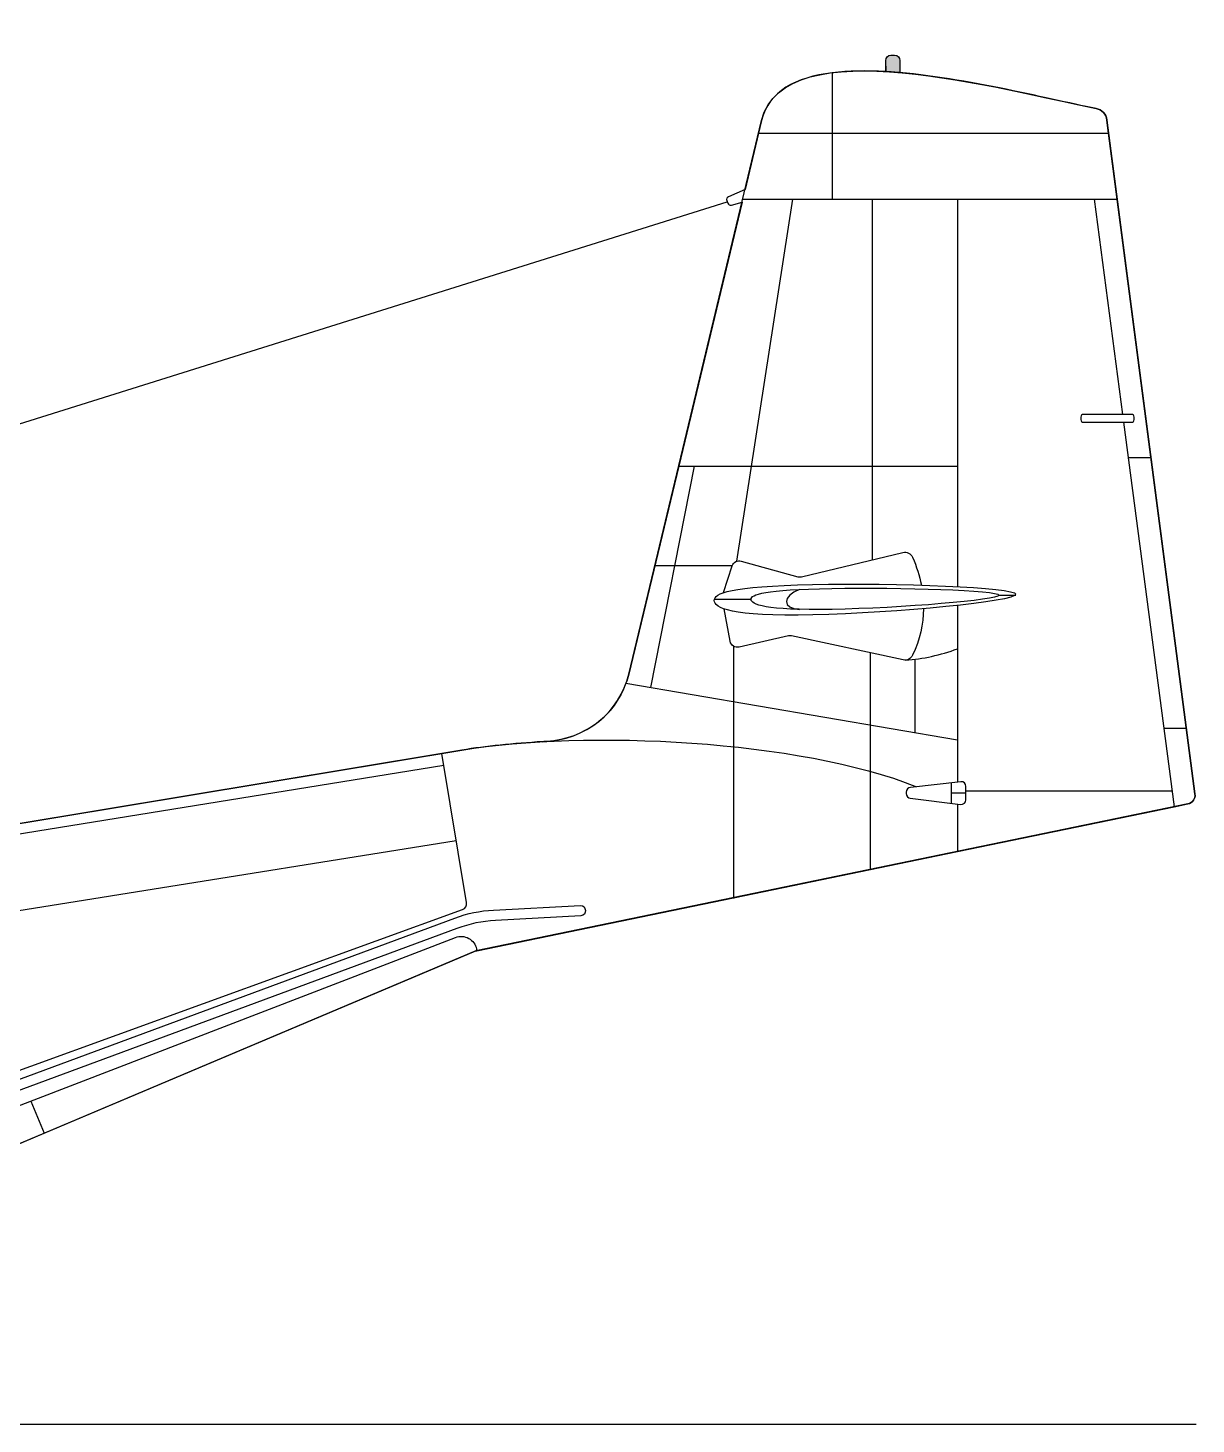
# Model space of a CAD drawing. Extents: x 65 to 351, y 40 to 244.
# Drawn here: x 154.9 to 190.31, y 190.42 to 232.74 of the extents above; entities that cross this region are included whole.
import ezdxf

# ---------------------------------------------------------------- set-up
doc = ezdxf.new("R2010")
doc.units = 0
doc.header["$MEASUREMENT"] = 0
doc.layers.add('4-VIEW', color=7, linetype='CONTINUOUS')
doc.layers.add('SOLIDS', color=7, linetype='CONTINUOUS')

msp = doc.modelspace()

# ---------------------------------------------------------------- hatches: boundary and pattern name
at = {"layer": 'SOLIDS'}
h = msp.add_hatch(color=254, dxfattribs=at)
edge = h.paths.add_edge_path()
edge.add_spline(control_points=[(180.899, 231.756), (180.899, 231.756), (180.909, 231.414), (180.909, 231.414), (181.047, 231.406), (181.188, 231.396), (181.33, 231.384), (181.33, 231.384), (181.33, 231.756), (181.33, 231.756), (181.33, 231.843), (181.257, 231.915), (181.17, 231.915), (181.17, 231.915), (181.058, 231.915), (181.058, 231.915), (180.971, 231.915), (180.899, 231.843), (180.899, 231.756)], knot_values=[0, 0, 0, 0, 1, 1, 1, 2, 2, 2, 3, 3, 3, 4, 4, 4, 5, 5, 5, 6, 6, 6, 6], degree=3, periodic=1)

# ---------------------------------------------------------------- linework, layer by layer
at = {"layer": '4-VIEW', "color": 250}
for points in [[(179.277, 231.381), (179.277, 227.547)], [(177.048, 229.551), (187.656, 229.551)], [(116.148, 208.669), (176.094, 227.471)], [(176.385, 216.578), (178.089, 227.547)], [(176.566, 227.547), (187.918, 227.547)], [(180.498, 216.622), (180.498, 227.547)], [(183.073, 227.547), (183.073, 215.807)], [(187.213, 227.547), (188.075, 221.028)], [(188.107, 220.786), (189.646, 209.136)], [(188.247, 219.72), (188.94, 219.72)], [(175.097, 219.461), (173.772, 212.749)], [(174.624, 219.461), (183.073, 219.461)], [(176.248, 216.437), (173.914, 216.437)], [(176.82, 215.419), (175.703, 215.419)], [(184.332, 215.549), (184.848, 215.549)], [(183.073, 215.237), (183.073, 209.884)], [(176.284, 214.004), (176.284, 206.357)], [(180.431, 213.799), (180.431, 207.255)], [(181.778, 213.604), (181.778, 211.39)], [(173.026, 212.877), (183.073, 211.161)], [(189.331, 211.516), (190.009, 211.516)], [(182.878, 209.861), (182.878, 209.242)], [(182.878, 209.552), (183.331, 209.552)], [(183.331, 209.613), (189.581, 209.613)], [(183.073, 209.217), (183.073, 207.765)], [(154.984, 200.212), (155.394, 199.241)], [(102.465, 190.425), (190.306, 190.425)]]:
    msp.add_lwpolyline(points, dxfattribs=at)
for points, knots in [([(170.504, 211.107), (171.833, 211.153), (172.833, 212.006), (173.11, 213.157), (173.11, 213.157), (177.139, 229.932), (177.139, 229.932), (177.814, 232.74), (184.452, 230.857), (187.275, 230.299), (187.453, 230.264), (187.582, 230.125), (187.606, 229.946), (187.606, 229.946), (190.273, 209.522), (190.273, 209.522), (190.292, 209.381), (190.199, 209.25), (190.06, 209.222), (190.06, 209.222), (168.475, 204.763), (168.475, 204.763), (168.475, 204.763), (151.477, 197.588), (151.477, 197.588), (150.32, 197.1), (149.246, 196.884), (147.991, 196.889), (147.991, 196.889), (136.127, 196.937), (136.127, 196.937)], [0, 0, 0, 0, 1, 1, 1, 2, 2, 2, 3, 3, 3, 4, 4, 4, 5, 5, 5, 6, 6, 6, 7, 7, 7, 8, 8, 8, 9, 9, 9, 10, 10, 10, 10]), ([(180.899, 231.415), (180.899, 231.415), (180.899, 231.756), (180.899, 231.756), (180.899, 231.843), (180.97, 231.915), (181.058, 231.915), (181.058, 231.915), (181.17, 231.915), (181.17, 231.915), (181.257, 231.915), (181.33, 231.843), (181.33, 231.756), (181.33, 231.756), (181.33, 231.388), (181.33, 231.388)], [0, 0, 0, 0, 1, 1, 1, 2, 2, 2, 3, 3, 3, 4, 4, 4, 5, 5, 5, 5]), ([(176.637, 227.84), (176.637, 227.84), (176.132, 227.625), (176.132, 227.625), (176.086, 227.605), (176.059, 227.552), (176.08, 227.506), (176.08, 227.506), (176.112, 227.43), (176.112, 227.43), (176.132, 227.383), (176.174, 227.353), (176.222, 227.367), (176.222, 227.367), (176.545, 227.458), (176.545, 227.458)], [0, 0, 0, 0, 1, 1, 1, 2, 2, 2, 3, 3, 3, 4, 4, 4, 5, 5, 5, 5]), ([(186.895, 221.028), (186.895, 221.028), (188.349, 221.028), (188.349, 221.028), (188.394, 221.028), (188.431, 220.992), (188.431, 220.947), (188.431, 220.947), (188.431, 220.868), (188.431, 220.868), (188.431, 220.823), (188.394, 220.786), (188.349, 220.786), (188.349, 220.786), (186.895, 220.786), (186.895, 220.786), (186.85, 220.786), (186.813, 220.823), (186.813, 220.868), (186.813, 220.868), (186.813, 220.947), (186.813, 220.947), (186.813, 220.992), (186.85, 221.028), (186.895, 221.028), (186.895, 221.028), (186.895, 221.028), (186.895, 221.028)], [0, 0, 0, 0, 1, 1, 1, 2, 2, 2, 3, 3, 3, 4, 4, 4, 5, 5, 5, 6, 6, 6, 7, 7, 7, 8, 8, 8, 9, 9, 9, 9]), ([(175.985, 215.625), (175.985, 215.625), (176.248, 216.437), (176.248, 216.437), (176.285, 216.55), (176.404, 216.615), (176.52, 216.583), (176.52, 216.583), (178.239, 216.107), (178.239, 216.107), (178.277, 216.097), (178.312, 216.096), (178.351, 216.105), (178.351, 216.105), (181.42, 216.844), (181.42, 216.844), (181.541, 216.873), (181.664, 216.812), (181.714, 216.697), (181.835, 216.416), (181.925, 216.134), (181.98, 215.851)], [0, 0, 0, 0, 1, 1, 1, 2, 2, 2, 3, 3, 3, 4, 4, 4, 5, 5, 5, 6, 6, 6, 7, 7, 7, 7]), ([(178.676, 215.869), (176.151, 215.817), (175.699, 215.605), (175.703, 215.386), (175.707, 215.167), (176.168, 214.896), (178.693, 214.949), (181.218, 215.001), (184.853, 215.357), (184.848, 215.576), (184.844, 215.795), (181.202, 215.922), (178.676, 215.869), (178.676, 215.869), (178.676, 215.869), (178.676, 215.869)], [0, 0, 0, 0, 1, 1, 1, 2, 2, 2, 3, 3, 3, 4, 4, 4, 5, 5, 5, 5]), ([(179.263, 215.752), (177.188, 215.716), (176.816, 215.57), (176.82, 215.419), (176.823, 215.268), (177.201, 215.081), (179.276, 215.117), (181.35, 215.153), (184.336, 215.399), (184.332, 215.549), (184.328, 215.701), (181.337, 215.788), (179.263, 215.752), (179.263, 215.752), (179.263, 215.752), (179.263, 215.752)], [0, 0, 0, 0, 1, 1, 1, 2, 2, 2, 3, 3, 3, 4, 4, 4, 5, 5, 5, 5]), ([(182.046, 215.137), (182.04, 214.67), (181.934, 214.2), (181.714, 213.726), (181.664, 213.617), (181.547, 213.559), (181.43, 213.584), (181.43, 213.584), (178.048, 214.312), (178.048, 214.312), (178.014, 214.319), (177.985, 214.319), (177.952, 214.311), (177.952, 214.311), (176.456, 213.973), (176.456, 213.973), (176.395, 213.959), (176.337, 213.97), (176.284, 214.004), (176.231, 214.039), (176.199, 214.088), (176.187, 214.15), (176.187, 214.15), (176.007, 215.13), (176.007, 215.13)], [0, 0, 0, 0, 1, 1, 1, 2, 2, 2, 3, 3, 3, 4, 4, 4, 5, 5, 5, 6, 6, 6, 7, 7, 7, 8, 8, 8, 8]), ([(135.487, 207.323), (135.487, 207.323), (145.901, 207.323), (145.901, 207.323), (146.51, 207.323), (147.03, 207.366), (147.631, 207.466), (147.631, 207.466), (168.052, 210.852), (168.052, 210.852), (171.813, 211.475), (178.285, 211.162), (181.834, 209.743)], [0, 0, 0, 0, 1, 1, 1, 2, 2, 2, 3, 3, 3, 4, 4, 4, 4]), ([(114.24, 198.277), (114.24, 198.277), (146.301, 198.277), (146.301, 198.277), (146.599, 198.277), (146.853, 198.322), (147.132, 198.424), (147.132, 198.424), (168.074, 206.02), (168.074, 206.02), (168.161, 206.052), (168.213, 206.139), (168.197, 206.231), (168.197, 206.231), (167.448, 210.751), (167.448, 210.751)], [0, 0, 0, 0, 1, 1, 1, 2, 2, 2, 3, 3, 3, 4, 4, 4, 5, 5, 5, 5]), ([(135.986, 207.043), (135.986, 207.043), (145.901, 207.043), (145.901, 207.043), (146.51, 207.043), (147.03, 207.089), (147.631, 207.186), (147.631, 207.186), (167.506, 210.4), (167.506, 210.4)], [0, 0, 0, 0, 1, 1, 1, 2, 2, 2, 3, 3, 3, 3]), ([(181.519, 209.534), (181.519, 209.534), (181.519, 209.579), (181.519, 209.579), (181.519, 209.653), (181.574, 209.714), (181.646, 209.722), (181.646, 209.722), (183.171, 209.895), (183.171, 209.895), (183.257, 209.904), (183.331, 209.838), (183.331, 209.752), (183.331, 209.752), (183.331, 209.348), (183.331, 209.348), (183.331, 209.261), (183.256, 209.195), (183.17, 209.205), (183.17, 209.205), (181.645, 209.392), (181.645, 209.392), (181.573, 209.4), (181.519, 209.461), (181.519, 209.534), (181.519, 209.534), (181.519, 209.534), (181.519, 209.534)], [0, 0, 0, 0, 1, 1, 1, 2, 2, 2, 3, 3, 3, 4, 4, 4, 5, 5, 5, 6, 6, 6, 7, 7, 7, 8, 8, 8, 9, 9, 9, 9]), ([(140.102, 204.709), (140.102, 204.709), (146.332, 204.709), (146.332, 204.709), (146.537, 204.709), (146.711, 204.723), (146.913, 204.756), (146.913, 204.756), (167.885, 208.113), (167.885, 208.113)], [0, 0, 0, 0, 1, 1, 1, 2, 2, 2, 3, 3, 3, 3]), ([(135.079, 197.994), (135.079, 197.994), (146.274, 197.975), (146.274, 197.975), (146.632, 197.974), (146.937, 198.029), (147.274, 198.153), (147.274, 198.153), (167.836, 205.76), (167.836, 205.76), (168.232, 205.907), (168.59, 205.98), (169.011, 206.003), (169.011, 206.003), (171.644, 206.145), (171.644, 206.145), (171.836, 206.156), (171.854, 205.838), (171.661, 205.827), (171.661, 205.827), (169.077, 205.687), (169.077, 205.687), (168.655, 205.664), (168.298, 205.591), (167.901, 205.444), (167.901, 205.444), (147.33, 197.834), (147.33, 197.834), (146.995, 197.71), (146.688, 197.656), (146.33, 197.656), (146.33, 197.656), (135.079, 197.675), (135.079, 197.675)], [0, 0, 0, 0, 1, 1, 1, 2, 2, 2, 3, 3, 3, 4, 4, 4, 5, 5, 5, 6, 6, 6, 7, 7, 7, 8, 8, 8, 9, 9, 9, 10, 10, 10, 11, 11, 11, 11]), ([(153.979, 199.824), (153.979, 199.824), (167.859, 205.172), (167.859, 205.172), (167.995, 205.224), (168.133, 205.215), (168.26, 205.146), (168.388, 205.076), (168.47, 204.965), (168.499, 204.823), (168.499, 204.823), (168.51, 204.77), (168.51, 204.77)], [0, 0, 0, 0, 1, 1, 1, 2, 2, 2, 3, 3, 3, 4, 4, 4, 4])]:
    msp.add_open_spline(points, degree=3, knots=knots, dxfattribs=at)
for points in [[(178.29, 215.722), (177.76, 215.521), (177.753, 215.143), (178.29, 215.118)], [(181.499, 213.579), (182.031, 213.61), (182.555, 213.736), (183.073, 213.922)]]:
    msp.add_open_spline(points, degree=3, dxfattribs=at)
at = {"layer": 'SOLIDS'}
for points, knots in [([(180.899, 231.756), (180.899, 231.756), (180.909, 231.414), (180.909, 231.414), (181.047, 231.406), (181.188, 231.396), (181.33, 231.384), (181.33, 231.384), (181.33, 231.756), (181.33, 231.756), (181.33, 231.843), (181.257, 231.915), (181.17, 231.915), (181.17, 231.915), (181.058, 231.915), (181.058, 231.915), (180.971, 231.915), (180.899, 231.843), (180.899, 231.756)], [0, 0, 0, 0, 1, 1, 1, 2, 2, 2, 3, 3, 3, 4, 4, 4, 5, 5, 5, 6, 6, 6, 6]), ([(170.627, 211.114), (171.786, 211.198), (172.677, 211.904), (173.026, 212.877), (173.059, 212.968), (173.087, 213.061), (173.11, 213.157), (173.11, 213.157), (174.624, 219.461), (174.624, 219.461), (174.624, 219.461), (176.545, 227.458), (176.545, 227.458), (176.545, 227.458), (176.223, 227.367), (176.223, 227.367), (176.174, 227.353), (176.132, 227.383), (176.112, 227.43), (176.112, 227.43), (176.08, 227.506), (176.08, 227.506), (176.06, 227.552), (176.086, 227.605), (176.133, 227.625), (176.133, 227.625), (176.637, 227.84), (176.637, 227.84), (176.637, 227.84), (177.048, 229.551), (177.048, 229.551), (177.048, 229.551), (177.139, 229.932), (177.139, 229.932), (177.354, 230.824), (178.171, 231.243), (179.277, 231.381), (179.77, 231.442), (180.32, 231.448), (180.899, 231.415), (183.11, 231.289), (185.749, 230.6), (187.275, 230.299), (187.453, 230.264), (187.582, 230.125), (187.606, 229.946), (187.606, 229.946), (187.656, 229.551), (187.656, 229.551), (187.656, 229.551), (190.273, 209.522), (190.273, 209.522), (190.292, 209.381), (190.199, 209.25), (190.06, 209.222), (190.06, 209.222), (189.646, 209.136), (189.646, 209.136), (189.646, 209.136), (183.073, 207.779), (183.073, 207.779), (183.073, 207.779), (176.284, 206.376), (176.284, 206.376), (176.284, 206.376), (168.511, 204.77), (168.511, 204.77), (168.511, 204.77), (168.475, 204.763), (168.475, 204.763), (168.475, 204.763), (155.394, 199.241), (155.394, 199.241), (155.394, 199.241), (152.327, 197.948), (152.327, 197.948), (152.327, 197.948), (151.477, 197.588), (151.477, 197.588), (150.794, 197.3), (150.14, 197.106), (149.461, 196.998), (148.99, 196.922), (148.505, 196.887), (147.991, 196.889), (147.991, 196.889), (143.308, 196.908), (143.308, 196.908), (143.308, 196.908), (143.308, 196.707), (143.308, 196.707), (143.308, 196.619), (143.237, 196.547), (143.149, 196.547), (143.149, 196.547), (142.941, 196.547), (142.941, 196.547), (142.853, 196.547), (142.781, 196.619), (142.781, 196.707), (142.781, 196.707), (142.781, 196.91), (142.781, 196.91), (142.781, 196.91), (136.127, 196.936), (136.127, 196.936), (136.536, 196.574), (136.794, 196.044), (136.794, 195.454), (136.794, 194.36), (135.907, 193.473), (134.813, 193.473), (133.72, 193.473), (132.833, 194.36), (132.833, 195.454), (132.833, 196.049), (133.096, 196.584), (133.512, 196.947), (133.512, 196.947), (128.236, 196.968), (128.236, 196.968), (128.236, 196.968), (128.236, 196.735), (128.236, 196.735), (128.236, 196.673), (128.186, 196.623), (128.125, 196.623), (128.125, 196.623), (127.465, 196.623), (127.465, 196.623), (127.404, 196.623), (127.354, 196.673), (127.354, 196.735), (127.354, 196.735), (127.354, 196.971), (127.354, 196.971), (127.354, 196.971), (126.769, 196.974), (126.769, 196.974), (126.769, 196.974), (126.769, 196.477), (126.769, 196.477), (126.769, 196.415), (126.719, 196.365), (126.658, 196.365), (126.658, 196.365), (126.475, 196.365), (126.475, 196.365), (126.414, 196.365), (126.364, 196.415), (126.364, 196.477), (126.364, 196.477), (126.364, 196.975), (126.364, 196.975), (126.364, 196.975), (125.468, 196.979), (125.468, 196.979), (125.468, 196.979), (125.387, 195.931), (125.387, 195.931), (125.379, 195.831), (125.296, 195.754), (125.196, 195.754), (125.196, 195.754), (124.964, 195.754), (124.964, 195.754), (124.858, 195.754), (124.773, 195.84), (124.773, 195.945), (124.773, 195.945), (124.773, 196.982), (124.773, 196.982), (124.773, 196.982), (124.341, 196.983), (124.341, 196.983), (124.341, 196.983), (114.241, 197.023), (114.241, 197.023), (114.241, 197.023), (111.287, 197.035), (111.287, 197.035), (111.287, 197.035), (111.328, 196.937), (111.328, 196.937), (111.349, 196.889), (111.326, 196.833), (111.278, 196.812), (111.278, 196.812), (111.22, 196.788), (111.22, 196.788), (111.172, 196.767), (111.116, 196.79), (111.096, 196.838), (111.096, 196.838), (111.012, 197.037), (111.012, 197.037), (111.012, 197.037), (110.409, 197.039), (110.409, 197.039), (110.409, 197.039), (108.003, 197.048), (108.003, 197.048), (107.057, 197.063), (106.23, 197.169), (105.521, 197.348), (105.344, 197.392), (105.175, 197.442), (105.012, 197.495), (105.012, 197.495), (104.432, 197.717), (104.432, 197.717), (104.432, 197.717), (103.998, 197.932), (103.998, 197.932), (103.998, 197.932), (103.635, 198.157), (103.635, 198.157), (103.635, 198.157), (103.633, 198.158), (103.633, 198.158), (103.633, 198.158), (103.633, 198.158), (103.633, 198.158), (103.633, 198.158), (103.28, 198.431), (103.28, 198.431), (103.28, 198.431), (103.28, 198.431), (103.28, 198.431), (103.165, 198.532), (103.059, 198.636), (102.964, 198.745), (102.014, 199.823), (102.05, 201.263), (103.042, 202.608), (103.179, 202.793), (103.334, 202.977), (103.507, 203.157), (104.161, 203.84), (105.074, 204.479), (106.242, 205.01), (106.538, 205.145), (106.85, 205.272), (107.179, 205.392), (107.374, 205.463), (107.532, 205.563), (107.671, 205.706), (107.699, 205.734), (107.725, 205.764), (107.752, 205.795), (108.684, 206.921), (110.034, 207.653), (111.519, 207.653), (111.519, 207.653), (113.663, 207.653), (113.663, 207.653), (113.663, 207.653), (114.241, 207.653), (114.241, 207.653), (114.241, 207.653), (115.614, 207.653), (115.614, 207.653), (115.614, 207.653), (115.472, 208.529), (115.472, 208.529), (115.472, 208.529), (115.377, 208.529), (115.377, 208.529), (115.332, 208.529), (115.295, 208.566), (115.295, 208.611), (115.295, 208.611), (115.295, 208.669), (115.295, 208.669), (115.295, 208.714), (115.332, 208.751), (115.377, 208.751), (115.377, 208.751), (116.067, 208.751), (116.067, 208.751), (116.112, 208.751), (116.148, 208.714), (116.148, 208.669), (116.148, 208.669), (116.148, 208.611), (116.148, 208.611), (116.148, 208.566), (116.112, 208.529), (116.067, 208.529), (116.067, 208.529), (115.898, 208.529), (115.898, 208.529), (115.898, 208.529), (116.057, 207.653), (116.057, 207.653), (116.057, 207.653), (116.325, 207.653), (116.325, 207.653), (116.325, 207.653), (123.133, 207.653), (123.133, 207.653), (124.145, 207.803), (125.171, 207.895), (126.181, 207.958), (126.192, 208.012), (126.206, 208.066), (126.221, 208.118), (126.271, 208.278), (126.341, 208.427), (126.432, 208.559), (126.672, 208.911), (127.05, 209.143), (127.509, 209.143), (127.51, 209.143), (127.511, 209.143), (127.512, 209.143), (129.723, 209.143), (130.781, 209.11), (132.323, 208.52), (132.323, 208.52), (132.969, 208.52), (132.969, 208.52), (133.128, 208.52), (133.264, 208.443), (133.348, 208.308), (133.348, 208.308), (133.545, 207.988), (133.545, 207.988), (133.741, 207.895), (133.947, 207.794), (134.164, 207.686), (134.178, 207.703), (134.199, 207.714), (134.222, 207.714), (134.222, 207.714), (134.74, 207.73), (134.74, 207.73), (134.755, 207.73), (134.768, 207.727), (134.781, 207.719), (134.781, 207.719), (135.487, 207.323), (135.487, 207.323), (135.487, 207.323), (145.901, 207.323), (145.901, 207.323), (146.154, 207.323), (146.391, 207.331), (146.624, 207.346), (146.955, 207.369), (147.279, 207.407), (147.631, 207.466), (147.631, 207.466), (149.181, 207.723), (149.181, 207.723), (149.181, 207.723), (167.448, 210.751), (167.448, 210.751), (167.448, 210.751), (168.052, 210.852), (168.052, 210.852), (168.781, 210.972), (169.612, 211.058), (170.505, 211.107), (170.545, 211.11), (170.586, 211.112), (170.627, 211.114)], [0, 0, 0, 0, 1, 1, 1, 2, 2, 2, 3, 3, 3, 4, 4, 4, 5, 5, 5, 6, 6, 6, 7, 7, 7, 8, 8, 8, 9, 9, 9, 10, 10, 10, 11, 11, 11, 12, 12, 12, 13, 13, 13, 14, 14, 14, 15, 15, 15, 16, 16, 16, 17, 17, 17, 18, 18, 18, 19, 19, 19, 20, 20, 20, 21, 21, 21, 22, 22, 22, 23, 23, 23, 24, 24, 24, 25, 25, 25, 26, 26, 26, 27, 27, 27, 28, 28, 28, 29, 29, 29, 30, 30, 30, 31, 31, 31, 32, 32, 32, 33, 33, 33, 34, 34, 34, 35, 35, 35, 36, 36, 36, 37, 37, 37, 38, 38, 38, 39, 39, 39, 40, 40, 40, 41, 41, 41, 42, 42, 42, 43, 43, 43, 44, 44, 44, 45, 45, 45, 46, 46, 46, 47, 47, 47, 48, 48, 48, 49, 49, 49, 50, 50, 50, 51, 51, 51, 52, 52, 52, 53, 53, 53, 54, 54, 54, 55, 55, 55, 56, 56, 56, 57, 57, 57, 58, 58, 58, 59, 59, 59, 60, 60, 60, 61, 61, 61, 62, 62, 62, 63, 63, 63, 64, 64, 64, 65, 65, 65, 66, 66, 66, 67, 67, 67, 68, 68, 68, 69, 69, 69, 70, 70, 70, 71, 71, 71, 72, 72, 72, 73, 73, 73, 74, 74, 74, 75, 75, 75, 76, 76, 76, 77, 77, 77, 78, 78, 78, 79, 79, 79, 80, 80, 80, 81, 81, 81, 82, 82, 82, 83, 83, 83, 84, 84, 84, 85, 85, 85, 86, 86, 86, 87, 87, 87, 88, 88, 88, 89, 89, 89, 90, 90, 90, 91, 91, 91, 92, 92, 92, 93, 93, 93, 94, 94, 94, 95, 95, 95, 96, 96, 96, 97, 97, 97, 98, 98, 98, 99, 99, 99, 100, 100, 100, 101, 101, 101, 102, 102, 102, 103, 103, 103, 104, 104, 104, 105, 105, 105, 106, 106, 106, 107, 107, 107, 108, 108, 108, 109, 109, 109, 110, 110, 110, 111, 111, 111, 112, 112, 112, 113, 113, 113, 114, 114, 114, 115, 115, 115, 116, 116, 116, 117, 117, 117, 118, 118, 118, 119, 119, 119, 120, 120, 120, 121, 121, 121, 122, 122, 122, 122])]:
    msp.add_open_spline(points, degree=3, knots=knots, dxfattribs=at)

doc.saveas('drawing.dxf')
